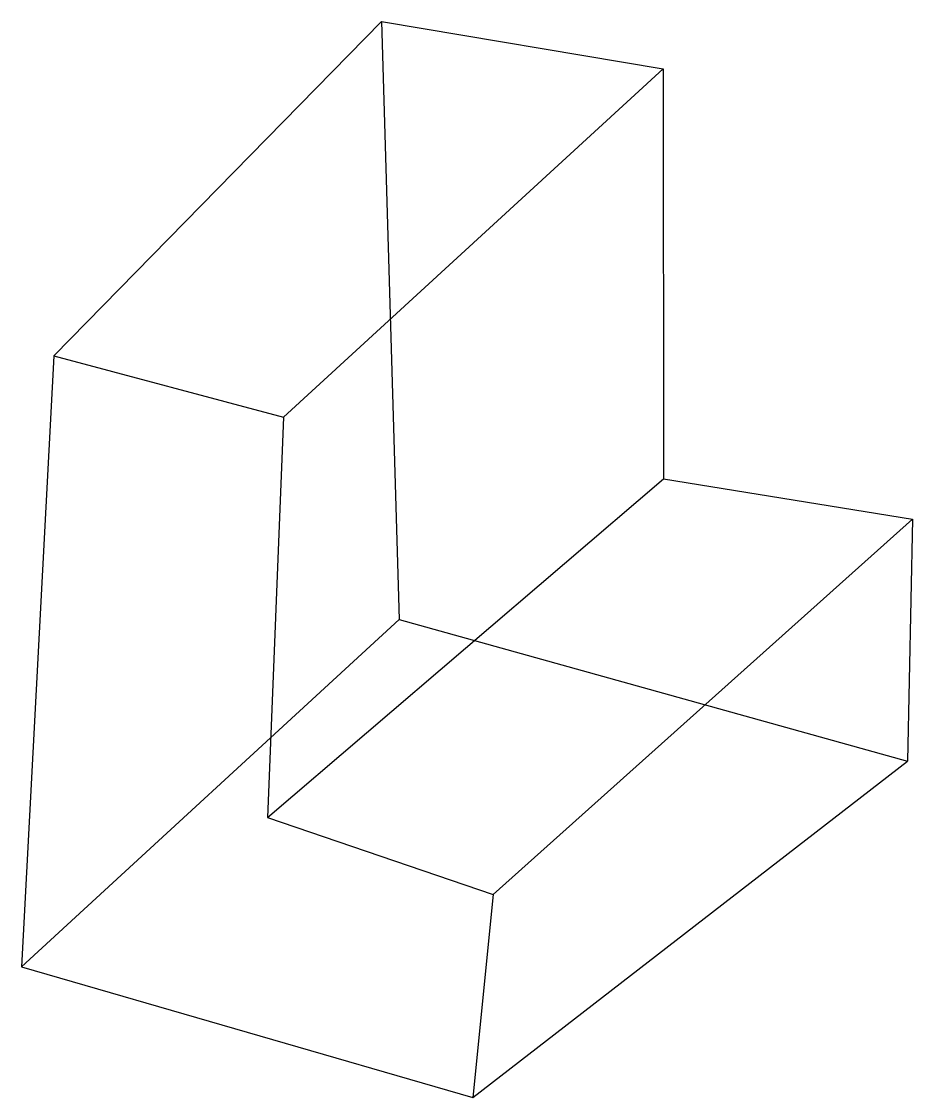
# Model space of a CAD drawing. Header units: metres. Extents: x 286 to 603, y 317 to 699.
import ezdxf

# ---------------------------------------------------------------- set-up
doc = ezdxf.new("R2010")
doc.units = ezdxf.units.M

msp = doc.modelspace()

# ---------------------------------------------------------------- linework, layer by layer
at = {"color": 0}
for p, q in [((414.164708, 699.116283), (297.651032, 580.243463)), ((414.164708, 699.116283), (514.221592, 682.264229)), ((414.164708, 699.116283), (420.414367, 486.553189)), ((514.221592, 682.264229), (379.327443, 558.401461)), ((514.221592, 682.264229), (514.285357, 536.534268)), ((297.651032, 580.243463), (286.206596, 362.979164)), ((297.651032, 580.243463), (379.327443, 558.401461)), ((379.327443, 558.401461), (373.652408, 416.081736)), ((373.652408, 416.081736), (514.285357, 536.534268)), ((514.285357, 536.534268), (602.804854, 522.152789)), ((453.842068, 388.735539), (602.804854, 522.152789)), ((602.804854, 522.152789), (601.086666, 436.117159)), ((286.206596, 362.979164), (420.414367, 486.553189)), ((420.414367, 486.553189), (601.086666, 436.117159)), ((446.531633, 316.541917), (601.086666, 436.117159)), ((373.652408, 416.081736), (453.842068, 388.735539)), ((453.842068, 388.735539), (446.531633, 316.541917)), ((286.206596, 362.979164), (446.531633, 316.541917))]:
    msp.add_line(p, q, dxfattribs=at)

doc.saveas('drawing.dxf')
